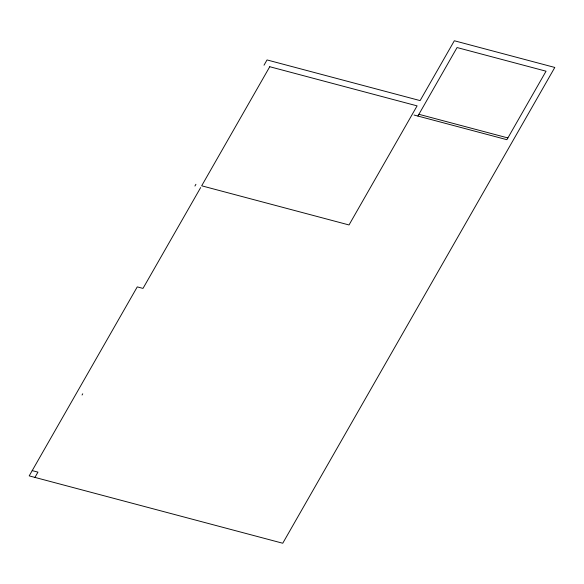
<?xml version="1.0" encoding="UTF-8"?>
<svg xmlns="http://www.w3.org/2000/svg" width="584" height="584" viewBox="0 0 584 584"><rect width="100%" height="100%" fill="white"/><g stroke="black" fill="none" stroke-linecap="round" stroke-linejoin="round"><path stroke-width="0.88" d="M194.925 186.033L195.925 184.281M264.012 65.204L267.027 59.933L420.115 100.601L454.337 40.756L554.8 67.452L282.751 543.244L29.2 475.88L137.262 286.883L143 288.408L200.662 187.559M34.938 477.405L37.953 472.135L32.215 470.609M82.045 395.018L82.745 393.791M417.896 116.048L457.06 47.552L546.047 71.197L506.883 139.693L414.071 115.033M418.903 114.296L507.883 137.933M269.757 66.722L201.67 185.807L349.02 224.957L417.1 105.872L269.757 66.722"/></g></svg>
